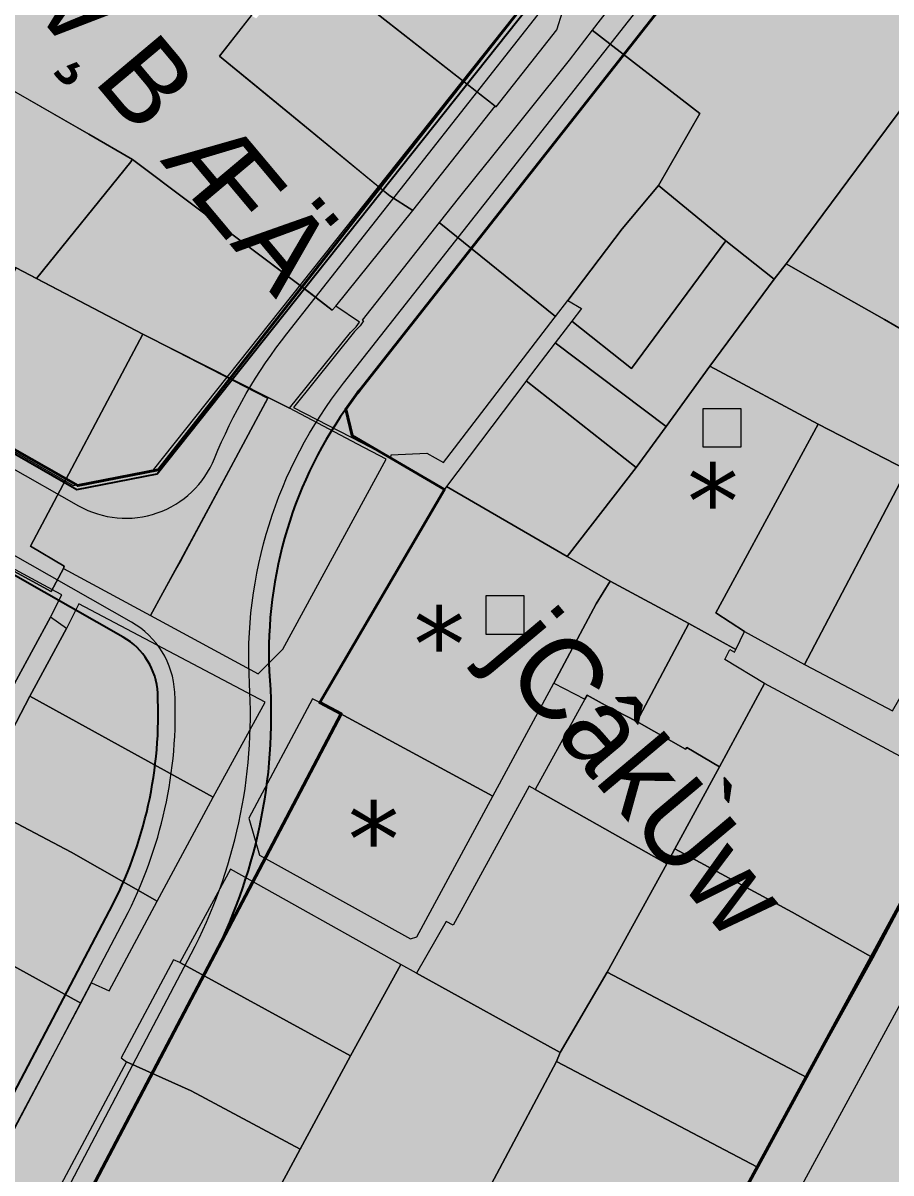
# Model space of a CAD drawing. Header units: inches. Extents: x 733725 to 1472938, y 4017711 to 8040520.
# Drawn here: x 735266.6 to 735330.1, y 4020431.8 to 4020516 of the extents above; entities that cross this region are included whole.
import ezdxf
from ezdxf.enums import TextEntityAlignment as Align

# ---------------------------------------------------------------- set-up
doc = ezdxf.new("R2010")
doc.units = ezdxf.units.IN
doc.header["$MEASUREMENT"] = 0
for name, color, linetype, lineweight in [('H-ASPHALT', 252, 'Continuous', 13), ('H-FAZAYE SABZ', 96, 'Continuous', 18), ('H-PYADERO', 9, 'Continuous', 15), ('H-SABZ PYADE', 63, 'Continuous', 13), ('H-SANGFARSH', 151, 'Continuous', 15), ('H-TEJARI EGHAMATI', 14, 'Continuous', 15), ('LABE ASPHALT', 7, 'Continuous', 15), ('SYMBOL', 7, 'Continuous', 13), ('TAFKIKE KARBARI', 7, 'Continuous', 40), ('TAFKIKE SABZ', 7, 'Continuous', 25), ('TAFKIKE TAFSILI', 7, 'Continuous', 25), ('TXT-PR', 7, 'Continuous', 0), ('VAZE-MOJOOD-IN', 252, 'Continuous', 0)]:
    doc.layers.add(name, color=color, linetype=linetype, lineweight=lineweight)
doc.styles.add('NAZANIN-b', font='INaznnBd.ttf')
doc.styles.add('verdana', font='verdana_0.ttf')

# ---------------------------------------------------------------- blocks, each defined once
blk = doc.blocks.new('SYMBOL')
at = {"layer": 'SYMBOL', "lineweight": 0}
blk.add_hatch(color=7, dxfattribs=at).paths.add_polyline_path([(1.403, -0.358), (1.403, 2.445), (-1.4, 2.445), (-1.4, -0.358)])
at = {"layer": 'SYMBOL', "color": 7, "lineweight": 0}
blk.add_lwpolyline([(-1.4, -0.358), (1.403, -0.358), (1.403, 2.445), (-1.4, 2.445)], close=True, dxfattribs=at)

msp = doc.modelspace()

# ---------------------------------------------------------------- hatches: boundary and pattern name
at = {"layer": 'H-ASPHALT'}
msp.add_hatch(color=256, dxfattribs=at).paths.add_polyline_path([(735312.56, 4020410.581), (735344.272, 4020469.006, 0.04978), (735347.35, 4020476.331), (735360.795, 4020472.197), (735323.078, 4020402.706), (735309.476, 4020377.68), (735288.773, 4020339.615), (735269.794, 4020304.621, 0.067827), (735265.974, 4020294.516), (735251.35, 4020297.88), (735277.349, 4020345.819), (735298.951, 4020385.537), (735312.558, 4020410.576, 0.000126)])
at = {"layer": 'H-FAZAYE SABZ'}
for points in [[(735297.409, 4020481.837), (735290.65, 4020485.789), (735290.19, 4020487.736, 0.171335), (735284.63, 4020467.859, -0.138531), (735280.236, 4020447.116), (735289.856, 4020465.414), (735288.289, 4020466.238)], [(735276.421, 4020466.931, 0.256696), (735273.896, 4020471.033), (735260.194, 4020478.813), (735255.398, 4020477.4), (735249.534, 4020466.201), (735247.765, 4020462.871), (735254.642, 4020459.324), (735261.316, 4020455.513), (735259.054, 4020450.699), (735251.605, 4020437.522), (735259.555, 4020433.235), (735264.337, 4020434.694), (735272.898, 4020450.977, 0.134135)]]:
    msp.add_hatch(color=256, dxfattribs=at).paths.add_polyline_path(points)
at = {"layer": 'H-PYADERO'}
for points in [[(735283.094, 4020557.816), (735282.373, 4020562.764), (735278.227, 4020558.721, 0.109766), (735280.86, 4020556.46), (735313.789, 4020538.851, -0.466496), (735316.935, 4020523.852), (735290.036, 4020489.635, 0.183333), (735283.143, 4020467.631, -0.136617), (735278.872, 4020447.836), (735270.088, 4020431.129, 0.080306), (735269.073, 4020428.103), (735273.078, 4020425.944), (735271.619, 4020430.726), (735280.236, 4020447.116, 0.138531), (735284.63, 4020467.859, -0.171335), (735290.19, 4020487.736, -0.013513), (735291.19, 4020489.08), (735319.754, 4020525.415), (735326.836, 4020534.425)], [(735280.577, 4020484.105, -0.070378), (735285.883, 4020493.252), (735310.768, 4020524.907, 0.466496), (735308.566, 4020535.406), (735274.984, 4020553.365, 0.035233), (735273.442, 4020554.055), (735269.604, 4020550.312), (735274.55, 4020551.045), (735309.279, 4020532.474), (735310.51, 4020526.602), (735276.454, 4020483.28), (735270.567, 4020482.123), (735245.887, 4020496.136), (735238.795, 4020482.613), (735236.937, 4020479.07), (735234.224, 4020473.895), (735249.534, 4020466.201), (735255.398, 4020477.4), (735260.194, 4020478.813), (735273.896, 4020471.033, -0.256696), (735276.421, 4020466.931, -0.134135), (735272.898, 4020450.977), (735264.337, 4020434.694), (735259.555, 4020433.235), (735263.685, 4020431.008, 0.041866), (735264.404, 4020432.136), (735274.004, 4020450.395, 0.134135), (735277.67, 4020466.993, 0.256696), (735274.513, 4020472.12), (735261.058, 4020479.76, 0.424222), (735254.16, 4020477.731), (735250.822, 4020471.355, -0.409345), (735245.482, 4020469.637), (735239.558, 4020472.614, -0.419276), (735237.812, 4020478.045), (735244.473, 4020490.748, -0.424044), (735249.99, 4020492.369), (735270.633, 4020480.648, 0.453193)]]:
    msp.add_hatch(color=256, dxfattribs=at).paths.add_polyline_path(points)
at = {"layer": 'H-SABZ PYADE'}
for points in [[(735355.743, 4020525.426, 0.321309), (735357.724, 4020534.533), (735330.704, 4020597.125, 0.527288), (735311.267, 4020600.92), (735279.051, 4020569.198, 0.373898), (735278.238, 4020558.732), (735282.373, 4020562.764), (735289.841, 4020570.159), (735298.819, 4020578.97), (735309.81, 4020589.677), (735317.189, 4020596.857), (735324.056, 4020595.495), (735350.011, 4020535.369), (735349.34, 4020532.445, 0.053197), (735344.184, 4020526.666), (735342.242, 4020526.186), (735326.836, 4020534.425), (735319.754, 4020525.415), (735321.711, 4020525.826), (735337.949, 4020517.142), (735338.712, 4020515.294, 0.214803), (735343.146, 4020485.645), (735343.909, 4020475.674), (735308.675, 4020410.76), (735303.883, 4020409.333), (735273.078, 4020425.944), (735269.073, 4020428.103, 0.320268), (735274.193, 4020417.673), (735296.318, 4020405.743, 0.413407), (735312.56, 4020410.581), (735344.272, 4020469.006, 0.191934), (735347.76, 4020498.419, -0.281414)], [(735355.743, 4020525.426, 0.321309), (735357.724, 4020534.533), (735330.704, 4020597.125, 0.527288), (735311.267, 4020600.92), (735279.051, 4020569.198, 0.373898), (735278.238, 4020558.732), (735282.373, 4020562.764), (735289.841, 4020570.159), (735298.819, 4020578.97), (735309.81, 4020589.677), (735317.189, 4020596.857), (735324.056, 4020595.495), (735350.011, 4020535.369), (735349.34, 4020532.445, 0.053197), (735344.184, 4020526.666), (735342.242, 4020526.186), (735326.836, 4020534.425), (735319.754, 4020525.415), (735321.711, 4020525.826), (735337.949, 4020517.142), (735338.712, 4020515.294, 0.214803), (735343.146, 4020485.645), (735343.909, 4020475.674), (735308.675, 4020410.76), (735303.883, 4020409.333), (735273.078, 4020425.944), (735269.073, 4020428.103, 0.320268), (735274.193, 4020417.673), (735296.318, 4020405.743, 0.413407), (735312.56, 4020410.581), (735344.272, 4020469.006, 0.191934), (735347.76, 4020498.419, -0.281414)], [(735297.409, 4020481.837), (735290.65, 4020485.789), (735290.19, 4020487.736, 0.171335), (735284.63, 4020467.859, -0.138531), (735280.236, 4020447.116), (735289.856, 4020465.414), (735288.289, 4020466.238)]]:
    msp.add_hatch(color=256, dxfattribs=at).paths.add_polyline_path(points)
at = {"layer": 'H-SANGFARSH'}
h = msp.add_hatch(color=256, dxfattribs=at)
h.dxf.hatch_style = 1
h.paths.add_polyline_path([(735290.036, 4020489.635), (735316.935, 4020523.852, 0.466496), (735313.789, 4020538.851), (735280.86, 4020556.46, -0.109766), (735278.227, 4020558.721), (735273.442, 4020554.055, -0.035233), (735274.984, 4020553.365), (735308.566, 4020535.406, -0.466496), (735310.768, 4020524.907), (735285.883, 4020493.252, 0.070378), (735280.577, 4020484.105, -0.453193), (735270.633, 4020480.648), (735249.99, 4020492.369, 0.424044), (735244.473, 4020490.748), (735237.812, 4020478.045, 0.419276), (735239.558, 4020472.614), (735245.482, 4020469.637, 0.409345), (735250.822, 4020471.355), (735254.16, 4020477.731, -0.424222), (735261.058, 4020479.76), (735274.513, 4020472.12, -0.256696), (735277.67, 4020466.993, -0.134135), (735274.004, 4020450.395), (735264.404, 4020432.136, -0.417285), (735253.526, 4020428.817), (735274.193, 4020417.673, -0.411149), (735270.088, 4020431.129), (735278.872, 4020447.836, 0.136617), (735283.143, 4020467.631, -0.183333)])
at = {"layer": 'H-TEJARI EGHAMATI'}
for points in [[(735305.164, 4020519.215), (735302.783, 4020521.226), (735298.621, 4020524.431), (735293.833, 4020528.079), (735290.474, 4020524.097), (735287.658, 4020520.719), (735283.561, 4020516.274), (735283.617, 4020516.352), (735276.553, 4020520.35), (735266.6, 4020526.063), (735260.701, 4020529.372), (735253.385, 4020533.703), (735250.571, 4020531.002), (735242.984, 4020523.669), (735234.64, 4020515.562), (735234.384, 4020515.31), (735242.152, 4020510.93), (735245.303, 4020509.311), (735247.794, 4020507.876), (735252.061, 4020505.553), (735247.348, 4020496.78), (735246.678, 4020495.529), (735270.491, 4020481.851), (735276.384, 4020482.978)], [(735343.909, 4020475.674), (735343.146, 4020485.645, -0.214803), (735338.712, 4020515.294), (735337.949, 4020517.142), (735321.711, 4020525.826), (735319.754, 4020525.415), (735291.19, 4020489.08, 0.013513), (735290.19, 4020487.736), (735290.65, 4020485.789), (735297.409, 4020481.837), (735288.289, 4020466.238), (735289.856, 4020465.414), (735271.619, 4020430.726), (735273.078, 4020425.944), (735303.883, 4020409.333), (735308.675, 4020410.76)]]:
    msp.add_hatch(color=256, dxfattribs=at).paths.add_polyline_path(points)

# ---------------------------------------------------------------- linework, layer by layer
at = {"layer": 'LABE ASPHALT'}
for points in [[(735290.036, 4020489.635), (735290.036, 4020489.635), (735316.935, 4020523.852, 0.466496), (735313.789, 4020538.851), (735313.789, 4020538.851), (735280.892, 4020556.443, -0.505719), (735279.051, 4020569.198), (735279.051, 4020569.198), (735311.267, 4020600.92, -0.527288), (735330.704, 4020597.125), (735357.724, 4020534.533, -0.321309), (735355.743, 4020525.426), (735355.743, 4020525.426, 0.281414), (735347.76, 4020498.419, -0.191934), (735344.272, 4020469.006), (735344.272, 4020469.006), (735312.56, 4020410.581, -0.413407), (735296.318, 4020405.743), (735274.193, 4020417.673, -0.411149), (735270.088, 4020431.129), (735278.872, 4020447.836, 0.136617), (735283.143, 4020467.631), (735283.143, 4020467.631, -0.183333), (735290.036, 4020489.635)], [(735239.558, 4020472.614, -0.419276), (735237.812, 4020478.045), (735244.473, 4020490.748, -0.424044), (735249.99, 4020492.369), (735270.633, 4020480.648, 0.453193), (735280.577, 4020484.105, -0.070378), (735285.883, 4020493.252), (735310.768, 4020524.907, 0.466496), (735308.566, 4020535.406), (735273.688, 4020554.058, 0.328269), (735261.956, 4020552.365), (735185.618, 4020477.197, 0.504635), (735187.434, 4020464.455), (735253.526, 4020428.817, 0.417285), (735264.404, 4020432.136), (735274.004, 4020450.395, 0.134135), (735277.67, 4020466.993, 0.256696), (735274.513, 4020472.12), (735261.058, 4020479.76, 0.424222), (735254.16, 4020477.731), (735250.822, 4020471.355, -0.409345), (735245.482, 4020469.637), (735239.558, 4020472.614)]]:
    msp.add_lwpolyline(points, format="xyb", dxfattribs=at)
at = {"layer": 'TAFKIKE KARBARI'}
msp.add_lwpolyline([(735253.203, 4020533.913), (735269.604, 4020550.312), (735274.55, 4020551.045), (735309.279, 4020532.474), (735310.51, 4020526.602), (735276.454, 4020483.28), (735270.567, 4020482.123), (735245.887, 4020496.136), (735238.795, 4020482.613), (735226.633, 4020489.343), (735215.958, 4020495.481), (735215.937, 4020497.206), (735234.548, 4020515.655), (735242.852, 4020523.804), (735242.852, 4020523.804), (735253.206, 4020533.911)], close=True, dxfattribs=at)
msp.add_lwpolyline([(735253.203, 4020533.913), (735269.604, 4020550.312), (735274.55, 4020551.045), (735309.279, 4020532.474), (735310.51, 4020526.602), (735276.454, 4020483.28), (735270.567, 4020482.123), (735245.887, 4020496.136), (735238.795, 4020482.613), (735226.633, 4020489.343), (735215.958, 4020495.481), (735215.937, 4020497.206), (735234.548, 4020515.655), (735242.852, 4020523.804), (735242.852, 4020523.804), (735253.206, 4020533.911)], close=True, dxfattribs=at)
msp.add_lwpolyline([(735273.078, 4020425.944), (735303.883, 4020409.333), (735308.675, 4020410.76), (735343.909, 4020475.674), (735343.146, 4020485.645, -0.214803), (735338.712, 4020515.294), (735337.949, 4020517.142), (735321.711, 4020525.826), (735319.754, 4020525.415), (735291.19, 4020489.08, 0.013513), (735290.19, 4020487.736), (735290.65, 4020485.789), (735297.409, 4020481.837), (735288.289, 4020466.238), (735289.856, 4020465.414), (735271.619, 4020430.726)], format="xyb", close=True, dxfattribs=at)
at = {"layer": 'TAFKIKE SABZ'}
msp.add_line((735276.355, 4020467.946), (735276.355, 4020467.946), dxfattribs=at)
at = {"layer": 'TAFKIKE SABZ', "flags": 128}
msp.add_lwpolyline([(735297.409, 4020481.837), (735290.65, 4020485.789), (735290.19, 4020487.736, 0.171335), (735284.63, 4020467.859, -0.138531), (735280.236, 4020447.116), (735289.856, 4020465.414), (735288.289, 4020466.238)], format="xyb", close=True, dxfattribs=at)
at = {"layer": 'TAFKIKE SABZ'}
msp.add_lwpolyline([(735276.421, 4020466.931, 0.256696), (735273.896, 4020471.033), (735260.194, 4020478.813), (735255.398, 4020477.4), (735249.534, 4020466.201), (735247.765, 4020462.871), (735254.642, 4020459.324), (735261.316, 4020455.513), (735259.054, 4020450.699), (735251.605, 4020437.522), (735259.555, 4020433.235), (735264.337, 4020434.694), (735272.898, 4020450.977, 0.134135)], format="xyb", close=True, dxfattribs=at)
at = {"layer": 'TAFKIKE TAFSILI'}
msp.add_lwpolyline([(735242.984, 4020523.669), (735234.64, 4020515.562), (735234.384, 4020515.31), (735242.152, 4020510.93), (735245.303, 4020509.311), (735247.794, 4020507.876), (735252.061, 4020505.553), (735247.348, 4020496.78), (735246.678, 4020495.529), (735270.491, 4020481.851), (735276.384, 4020482.978), (735305.164, 4020519.215)], dxfattribs=at)
at = {"layer": 'VAZE-MOJOOD-IN'}
for points in [[(735302.515, 4020521.521), (735298.353, 4020524.726), (735293.565, 4020528.374), (735290.206, 4020524.392), (735287.391, 4020521.014), (735292.491, 4020516.672), (735301.195, 4020509.858), (735305.646, 4020515.498), (735306.481, 4020518.171)], [(735336.833, 4020517.722), (735336.728, 4020517.779), (735323.013, 4020525.144), (735317.85, 4020527.916), (735308.239, 4020515.476), (735316.118, 4020509.372), (735313.082, 4020504.1), (735318.031, 4020500.049), (735321.552, 4020497.247), (735322.436, 4020498.363), (735323.314, 4020499.544), (735325.132, 4020501.988), (735328.222, 4020506.143), (735332.198, 4020511.49), (735336.833, 4020517.722)], [(735301.127, 4020509.908), (735292.491, 4020516.67), (735287.391, 4020521.012), (735283.293, 4020516.567), (735280.937, 4020513.586), (735293.415, 4020503.345), (735295.108, 4020502.28), (735301.127, 4020509.908)], [(735344.159, 4020513.757), (735336.833, 4020517.722), (735332.198, 4020511.49), (735328.222, 4020506.143), (735325.132, 4020501.988), (735323.314, 4020499.544), (735322.436, 4020498.363), (735324.201, 4020497.366), (735329.642, 4020494.293), (735331.148, 4020493.419), (735336.256, 4020500.297), (735338.081, 4020502.979), (735344.159, 4020513.757)], [(735316.118, 4020509.372), (735308.239, 4020515.476), (735306.544, 4020513.283), (735300.535, 4020505.786), (735300.527, 4020505.775), (735298.513, 4020503.263), (735297.039, 4020501.393), (735305.549, 4020494.518), (735306.456, 4020495.685), (735310.417, 4020500.932), (735313.082, 4020504.1), (735316.118, 4020509.372)], [(735274.564, 4020505.999), (735274.531, 4020505.954), (735274.444, 4020505.834), (735267.538, 4020497.302), (735275.329, 4020493.213), (735275.329, 4020493.213), (735286.06, 4020487.792), (735290.534, 4020493.339), (735290.95, 4020493.742), (735291.197, 4020494.099), (735289.469, 4020495.263), (735289.202, 4020494.966), (735287.63, 4020496.192)], [(735318.031, 4020500.049), (735313.082, 4020504.1), (735310.417, 4020500.932), (735306.456, 4020495.685), (735307.455, 4020495.102), (735306.737, 4020494.161), (735311.117, 4020490.693), (735318.031, 4020500.049)], [(735305.549, 4020494.518), (735297.039, 4020501.393), (735291.397, 4020494.238), (735291.481, 4020494.182), (735291.236, 4020493.825), (735290.822, 4020493.42), (735286.375, 4020487.85), (735291.383, 4020485.254), (735293.48, 4020484.167), (735293.523, 4020484.39), (735296.138, 4020484.504), (735297.349, 4020483.826), (735305.448, 4020494.387), (735305.549, 4020494.518)], [(735321.552, 4020497.247), (735318.031, 4020500.049), (735311.117, 4020490.693), (735306.737, 4020494.161), (735305.531, 4020492.58), (735313.639, 4020486.459), (735316.859, 4020490.862), (735321.552, 4020497.247)], [(735268.609, 4020474.365), (735262.32, 4020477.789), (735261.084, 4020478.421), (735256.98, 4020480.57), (735259.122, 4020484.561), (735261.568, 4020489.159), (735261.572, 4020489.3), (735266.059, 4020498.078), (735275.329, 4020493.213), (735267.104, 4020477.68), (735269.578, 4020476.224), (735269.526, 4020476.05), (735268.609, 4020474.365)], [(735275.329, 4020493.213), (735266.059, 4020498.077), (735261.572, 4020489.3), (735261.568, 4020489.159), (735259.121, 4020484.561), (735257.613, 4020481.75), (735256.98, 4020480.57), (735261.084, 4020478.421), (735262.32, 4020477.789), (735268.609, 4020474.365), (735269.526, 4020476.05), (735269.578, 4020476.224), (735267.104, 4020477.68), (735275.329, 4020493.213)], [(735331.148, 4020493.419), (735329.642, 4020494.293), (735324.201, 4020497.366), (735322.436, 4020498.363), (735321.552, 4020497.247), (735316.859, 4020490.862), (735324.768, 4020486.627), (735331.28, 4020483.29), (735331.906, 4020482.947), (735335.472, 4020488.422), (735336.504, 4020490.448), (735331.148, 4020493.419)], [(735275.904, 4020472.608), (735277.698, 4020475.931), (735278.126, 4020476.693), (735284.483, 4020488.514), (735275.329, 4020493.213), (735267.104, 4020477.68), (735269.578, 4020476.224), (735269.526, 4020476.05), (735275.904, 4020472.608)], [(735275.904, 4020472.608), (735278.127, 4020476.693), (735284.513, 4020488.574), (735275.329, 4020493.213), (735267.104, 4020477.68), (735269.578, 4020476.224), (735269.526, 4020476.05), (735275.904, 4020472.608), (735275.904, 4020472.608)], [(735313.639, 4020486.459), (735305.531, 4020492.58), (735303.404, 4020489.79), (735311.444, 4020483.457), (735313.639, 4020486.459)], [(735324.768, 4020486.627), (735316.859, 4020490.862), (735313.639, 4020486.459), (735311.444, 4020483.457), (735306.404, 4020476.943), (735309.561, 4020475.117), (735315.299, 4020472.023), (735318.755, 4020470.135), (735319.382, 4020471.451), (735317.294, 4020472.803), (735319.147, 4020476.225), (735324.768, 4020486.627)], [(735311.444, 4020483.457), (735303.404, 4020489.79), (735303.366, 4020489.741), (735297.57, 4020482.051), (735306.404, 4020476.943), (735311.444, 4020483.457)], [(735275.904, 4020472.608), (735283.789, 4020468.354), (735285.592, 4020470.151), (735293.146, 4020484.073), (735291.055, 4020485.171), (735286.06, 4020487.792), (735284.513, 4020488.574), (735278.127, 4020476.693), (735277.698, 4020475.931), (735275.904, 4020472.608)], [(735331.28, 4020483.29), (735324.768, 4020486.627), (735319.147, 4020476.225), (735317.294, 4020472.803), (735319.382, 4020471.451), (735323.776, 4020469.03), (735331.28, 4020483.29)], [(735331.906, 4020482.947), (735331.28, 4020483.29), (735323.776, 4020469.03), (735323.876, 4020468.975), (735330.221, 4020465.63), (735333.668, 4020471.625), (735337.992, 4020479.615), (735331.906, 4020482.947)], [(735306.404, 4020476.943), (735297.57, 4020482.051), (735297.409, 4020481.837), (735288.289, 4020466.238), (735300.953, 4020459.373), (735305.418, 4020467.663), (735308.523, 4020473.461), (735309.561, 4020475.117), (735306.404, 4020476.943)], [(735268.991, 4020474.336), (735262.686, 4020477.729), (735261.446, 4020478.355), (735257.332, 4020480.483), (735252.53, 4020471.31), (735260.347, 4020467.483), (735264.618, 4020465.222), (735266.076, 4020467.899), (735268.579, 4020472.503), (735269.394, 4020474.122), (735268.991, 4020474.336)], [(735315.299, 4020472.023), (735309.561, 4020475.117), (735308.523, 4020473.461), (735305.418, 4020467.663), (735307.691, 4020466.497), (735307.857, 4020466.789), (735309.181, 4020466.038), (735311.506, 4020464.844), (735315.299, 4020472.023)], [(735284.278, 4020466.26), (735270.645, 4020473.459), (735269.74, 4020471.661), (735267.058, 4020466.695), (735280.489, 4020459.3), (735284.278, 4020466.26)], [(735267.058, 4020466.695), (735269.74, 4020471.661), (735268.579, 4020472.503), (735266.076, 4020467.899), (735264.618, 4020465.222), (735260.347, 4020467.483), (735252.53, 4020471.31), (735249.681, 4020466.127), (735247.787, 4020462.681), (735258.379, 4020457.217), (735259.834, 4020456.447), (735261.269, 4020455.704), (735263.036, 4020458.985), (735267.058, 4020466.695)], [(735318.755, 4020470.135), (735315.299, 4020472.023), (735311.506, 4020464.844), (735315.06, 4020462.822), (735315.157, 4020462.95), (735317.552, 4020461.537), (735320.843, 4020467.646), (735317.938, 4020469.388), (735318.304, 4020470.117), (735318.66, 4020469.936), (735318.755, 4020470.135)], [(735334.851, 4020458.984), (735334.449, 4020460.342), (735320.843, 4020467.646), (735317.552, 4020461.537), (735314.28, 4020455.52), (735322.883, 4020450.891), (735328.802, 4020447.557), (735334.851, 4020458.984)], [(735267.058, 4020466.695), (735263.036, 4020458.985), (735270.081, 4020455.284), (735276.391, 4020451.685), (735280.489, 4020459.3), (735267.058, 4020466.695)], [(735288.289, 4020466.238), (735287.758, 4020466.522), (735283.089, 4020457.772), (735283.885, 4020455.068), (735294.92, 4020448.942), (735295.405, 4020449.075), (735300.953, 4020459.373), (735288.289, 4020466.238)], [(735315.157, 4020462.95), (735315.06, 4020462.822), (735311.506, 4020464.844), (735309.181, 4020466.038), (735307.857, 4020466.789), (735307.691, 4020466.497), (735304.05, 4020459.871), (735313.701, 4020454.44), (735314.28, 4020455.52), (735317.552, 4020461.537), (735315.157, 4020462.95)], [(735313.701, 4020454.44), (735304.05, 4020459.871), (735303.616, 4020460.107), (735298.061, 4020449.926), (735297.541, 4020450.215), (735295.375, 4020446.417), (735305.877, 4020440.623), (735309.342, 4020446.495), (735313.701, 4020454.44)], [(735270.081, 4020455.284), (735263.036, 4020458.985), (735261.269, 4020455.704), (735259.054, 4020450.699), (735270.785, 4020444.223), (735271.574, 4020445.711), (735272.861, 4020445.126), (735276.391, 4020451.685), (735270.081, 4020455.284)], [(735328.802, 4020447.557), (735322.883, 4020450.891), (735314.28, 4020455.52), (735313.701, 4020454.44), (735309.342, 4020446.495), (735323.95, 4020438.787), (735325.518, 4020441.625), (735328.802, 4020447.557)], [(735294.235, 4020447.046), (735281.745, 4020454.026), (735278.036, 4020447.192), (735290.534, 4020440.369), (735294.235, 4020447.046)], [(735270.785, 4020444.223), (735259.054, 4020450.699), (735251.567, 4020437.455), (735251.825, 4020437.316), (735260.142, 4020432.826), (735265.555, 4020434.354), (735270.785, 4020444.223)], [(735278.036, 4020447.192), (735277.571, 4020447.391), (735273.747, 4020440.213), (735274.129, 4020439.922), (735278.873, 4020437.81), (735286.861, 4020433.541), (735290.534, 4020440.369), (735278.036, 4020447.192)], [(735295.375, 4020446.417), (735294.235, 4020447.046), (735290.534, 4020440.369), (735286.861, 4020433.541), (735282.63, 4020425.699), (735280.617, 4020421.762), (735289.942, 4020416.788), (735292.531, 4020415.399), (735301.44, 4020432.093), (735305.624, 4020439.957), (735305.877, 4020440.623), (735295.375, 4020446.417)], [(735323.95, 4020438.787), (735309.342, 4020446.495), (735305.877, 4020440.623), (735305.624, 4020439.957), (735320.347, 4020432.218), (735321.349, 4020434.077), (735323.94, 4020438.767), (735323.95, 4020438.787)], [(735286.861, 4020433.541), (735278.873, 4020437.81), (735274.129, 4020439.922), (735268.764, 4020429.869), (735269.308, 4020427.832), (735280.617, 4020421.762), (735282.63, 4020425.699), (735286.861, 4020433.541)], [(735320.347, 4020432.218), (735305.624, 4020439.957), (735301.44, 4020432.093), (735292.531, 4020415.399), (735307.026, 4020407.686), (735313.507, 4020419.534), (735320.347, 4020432.218)]]:
    msp.add_lwpolyline(points, close=True, dxfattribs=at)
for points in [[(735242.717, 4020523.962), (735234.372, 4020515.855), (735234.116, 4020515.603), (735241.884, 4020511.223), (735245.035, 4020509.604), (735247.526, 4020508.169), (735251.793, 4020505.846), (735247.08, 4020497.073), (735246.41, 4020495.822), (735270.223, 4020482.144), (735276.116, 4020483.271), (735304.896, 4020519.508)], [(735234.115, 4020515.604), (735241.884, 4020511.223), (735241.884, 4020511.223), (735241.884, 4020511.223), (735245.035, 4020509.604), (735245.035, 4020509.604), (735247.526, 4020508.169), (735251.793, 4020505.846), (735259.042, 4020501.931), (735259.042, 4020501.931), (735266.059, 4020498.078), (735267.538, 4020497.302), (735274.444, 4020505.834), (735274.531, 4020505.954), (735274.564, 4020505.999), (735271.387, 4020507.875), (735259.051, 4020514.918), (735251.7, 4020519.129)], [(735251.7, 4020519.129), (735259.049, 4020514.931), (735271.387, 4020507.875), (735274.564, 4020505.999), (735286.845, 4020496.78), (735289.202, 4020494.966), (735289.469, 4020495.263)], [(735289.469, 4020495.263), (735295.108, 4020502.28), (735295.108, 4020502.28), (735293.415, 4020503.345), (735292.594, 4020504.018), (735287.176, 4020508.465), (735283.493, 4020511.488), (735280.937, 4020513.586), (735283.361, 4020516.64)], [(735267.538, 4020497.302), (735275.329, 4020493.213), (735284.513, 4020488.574), (735286.06, 4020487.792), (735290.534, 4020493.339), (735290.95, 4020493.742), (735291.197, 4020494.099), (735289.469, 4020495.263), (735289.202, 4020494.966), (735287.63, 4020496.192), (735274.564, 4020505.999)]]:
    msp.add_lwpolyline(points, dxfattribs=at)

# ---------------------------------------------------------------- block references
at = {"layer": 'SYMBOL', "lineweight": 35, "rotation": 359.999999983158}
for p in [(735317.746, 4020485.314), (735301.838, 4020471.607)]:
    msp.add_blockref('SYMBOL', p, dxfattribs=at)

# ---------------------------------------------------------------- texts
at = {"layer": 'SYMBOL', "color": 7, "style": 'verdana'}
for p in [(735315.186, 4020478.276), (735295.15, 4020467.813), (735290.346, 4020453.53)]:
    msp.add_text('*', height=5.5, rotation=360, dxfattribs=at).set_placement(p)
at = {"layer": 'TXT-PR', "style": 'NAZANIN-b'}
for s, p in [('(21)ÍCv¸B ÆÄ', (735269.049, 4020514.854)), ('jCâkÙw', (735309.445, 4020459.168))]:
    msp.add_text(s, height=6, rotation=310, dxfattribs=at).set_placement(p, align=Align.CENTER)

doc.saveas('drawing.dxf')
